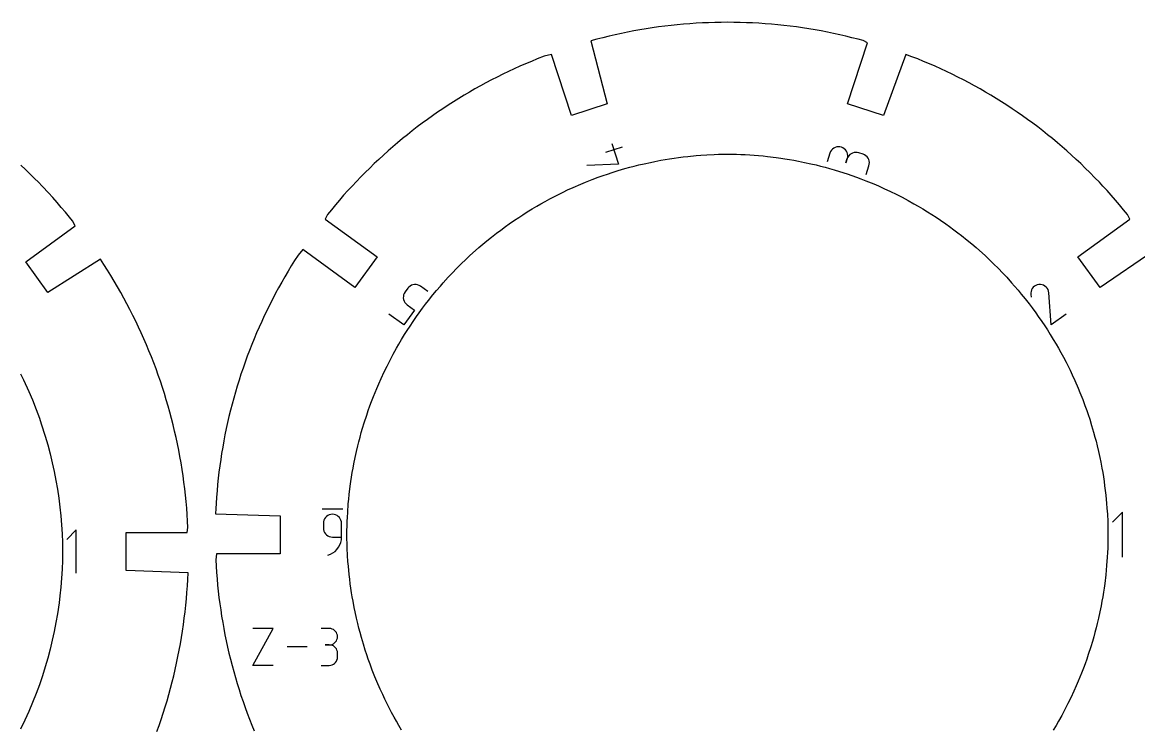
# Model space of a CAD drawing. Header units: metres. Extents: x 0 to 18, y 0 to 24.
# Drawn here: x 9.55 to 14.79, y 1.93 to 5.24 of the extents above; entities that cross this region are included whole.
import ezdxf

# ---------------------------------------------------------------- set-up
doc = ezdxf.new("R2010")
doc.units = ezdxf.units.M

msp = doc.modelspace()

# ---------------------------------------------------------------- linework, layer by layer
at = {"layer": 'annotation', "color": 1}
for p, q in [((12.320474, 4.675534), (12.352079, 4.578267)), ((12.368892, 4.659032), (12.291091, 4.633753)), ((13.344068, 4.63082), (13.330854, 4.590151)), ((13.347101, 4.637921), (13.344068, 4.63082)), ((13.351229, 4.644189), (13.347101, 4.637921)), ((13.356299, 4.649547), (13.351229, 4.644189)), ((13.362157, 4.653918), (13.356299, 4.649547)), ((13.36865, 4.657226), (13.362157, 4.653918)), ((13.375623, 4.659394), (13.36865, 4.657226)), ((13.382924, 4.660346), (13.375623, 4.659394)), ((13.390398, 4.660005), (13.382924, 4.660346)), ((13.397893, 4.658293), (13.390398, 4.660005)), ((13.404997, 4.655261), (13.397893, 4.658293)), ((13.397893, 4.658293), (13.397893, 4.658293)), ((13.411272, 4.651135), (13.404997, 4.655261)), ((13.416639, 4.646068), (13.411272, 4.651135)), ((13.42102, 4.64021), (13.416639, 4.646068)), ((13.424338, 4.633714), (13.42102, 4.64021)), ((13.426513, 4.626733), (13.424338, 4.633714)), ((13.425406, 4.604391), (13.427125, 4.611919)), ((13.428439, 4.611493), (13.425406, 4.604391)), ((13.427469, 4.619417), (13.426513, 4.626733)), ((13.427125, 4.611919), (13.427469, 4.619417)), ((13.432567, 4.61776), (13.428439, 4.611493)), ((13.437637, 4.623118), (13.432567, 4.61776)), ((13.443495, 4.62749), (13.437637, 4.623118)), ((13.449987, 4.630798), (13.443495, 4.62749)), ((13.456961, 4.632966), (13.449987, 4.630798)), ((13.464262, 4.633918), (13.456961, 4.632966)), ((13.471736, 4.633576), (13.464262, 4.633918)), ((13.479231, 4.631865), (13.471736, 4.633576)), ((13.499594, 4.625249), (13.479231, 4.631865)), ((13.479231, 4.631865), (13.479231, 4.631865)), ((13.506667, 4.622227), (13.499594, 4.625249)), ((13.512916, 4.618109), (13.506667, 4.622227)), ((13.518264, 4.613048), (13.512916, 4.618109)), ((13.522631, 4.607195), (13.518264, 4.613048)), ((12.352079, 4.578267), (12.203223, 4.572847)), ((13.425406, 4.604391), (13.418789, 4.584028)), ((13.418789, 4.584028), (13.425406, 4.604391)), ((13.425406, 4.604391), (13.425406, 4.604391)), ((13.513778, 4.530715), (13.526992, 4.571384)), ((13.525938, 4.600702), (13.522631, 4.607195)), ((13.528106, 4.593723), (13.525938, 4.600702)), ((13.526992, 4.571384), (13.528712, 4.578912)), ((13.526992, 4.571384), (13.526992, 4.571384)), ((13.529057, 4.586409), (13.528106, 4.593723)), ((13.528712, 4.578912), (13.529057, 4.586409)), ((11.362663, 3.99626), (11.350112, 3.978985)), ((11.367756, 4.002091), (11.362663, 3.99626)), ((11.373636, 4.006791), (11.367756, 4.002091)), ((11.380134, 4.010333), (11.373636, 4.006791)), ((11.387079, 4.01269), (11.380134, 4.010333)), ((11.394302, 4.013836), (11.387079, 4.01269)), ((11.401632, 4.013745), (11.394302, 4.013836)), ((11.408899, 4.01239), (11.401632, 4.013745)), ((11.415933, 4.009744), (11.408899, 4.01239)), ((11.422564, 4.005782), (11.415933, 4.009744)), ((11.457241, 3.980587), (11.422564, 4.005782)), ((11.422564, 4.005782), (11.422564, 4.005782)), ((14.28745, 3.981782), (14.286222, 3.974355)), ((14.289908, 3.988758), (14.28745, 3.981782)), ((14.293489, 3.99515), (14.289908, 3.988758)), ((14.298086, 4.000831), (14.293489, 3.99515)), ((14.303592, 4.005669), (14.298086, 4.000831)), ((14.309901, 4.009535), (14.303592, 4.005669)), ((14.316904, 4.012298), (14.309901, 4.009535)), ((14.324496, 4.013829), (14.316904, 4.012298)), ((14.33222, 4.013912), (14.324496, 4.013829)), ((14.324496, 4.013829), (14.324496, 4.013829)), ((14.339635, 4.012666), (14.33222, 4.013912)), ((14.346606, 4.010195), (14.339635, 4.012666)), ((14.352998, 4.006604), (14.346606, 4.010195)), ((14.358677, 4.002), (14.352998, 4.006604)), ((14.363509, 3.996488), (14.358677, 4.002)), ((14.367358, 3.990173), (14.363509, 3.996488)), ((14.370091, 3.983161), (14.367358, 3.990173)), ((14.371573, 3.975557), (14.370091, 3.983161)), ((11.342141, 3.958045), (11.342055, 3.950726)), ((11.342055, 3.950726), (11.343207, 3.943518)), ((11.343494, 3.965307), (11.342141, 3.958045)), ((11.343207, 3.943518), (11.345568, 3.936589)), ((11.346142, 3.972343), (11.343494, 3.965307)), ((11.345568, 3.936589), (11.349112, 3.930107)), ((11.350112, 3.978985), (11.346142, 3.972343)), ((11.349112, 3.930107), (11.353809, 3.924242)), ((11.350112, 3.978985), (11.350112, 3.978985)), ((14.286222, 3.974355), (14.286332, 3.966605)), ((14.286332, 3.966605), (14.288125, 3.954562)), ((14.371598, 3.975386), (14.371573, 3.975557)), ((14.371573, 3.975557), (14.371573, 3.975557)), ((14.371618, 3.975222), (14.371598, 3.975386)), ((14.371634, 3.975063), (14.371618, 3.975222)), ((14.371646, 3.974908), (14.371634, 3.975063)), ((14.371654, 3.974757), (14.371646, 3.974908)), ((14.371646, 3.974159), (14.371654, 3.97431)), ((14.382517, 3.824436), (14.371646, 3.974159)), ((14.371646, 3.974159), (14.371646, 3.974159)), ((14.371658, 3.974607), (14.371654, 3.974757)), ((14.371654, 3.97431), (14.371658, 3.974459)), ((14.371658, 3.974459), (14.371658, 3.974607)), ((11.394308, 3.893967), (11.343784, 3.824427)), ((11.353809, 3.924242), (11.359631, 3.919162)), ((11.359631, 3.919162), (11.394308, 3.893967)), ((11.343784, 3.824427), (11.274429, 3.874816)), ((14.451868, 3.874823), (14.382517, 3.824436)), ((11.05755, 2.959837), (10.961553, 2.959837)), ((11.001908, 2.93515), (10.994692, 2.933166)), ((11.009576, 2.935838), (11.001908, 2.93515)), ((11.017228, 2.93515), (11.009576, 2.935838)), ((11.009576, 2.935838), (11.009576, 2.935838)), ((11.024434, 2.933166), (11.017228, 2.93515)), ((14.716231, 2.945421), (14.669288, 2.898464)), ((14.716231, 2.734261), (14.716231, 2.945421)), ((10.967627, 2.900825), (10.966941, 2.893155)), ((10.966941, 2.893155), (10.966941, 2.871916)), ((10.969606, 2.908044), (10.967627, 2.900825)), ((10.972758, 2.914693), (10.969606, 2.908044)), ((10.976963, 2.920651), (10.972758, 2.914693)), ((10.9821, 2.925796), (10.976963, 2.920651)), ((10.98805, 2.930008), (10.9821, 2.925796)), ((10.994692, 2.933166), (10.98805, 2.930008)), ((11.031075, 2.930008), (11.024434, 2.933166)), ((11.037026, 2.925796), (11.031075, 2.930008)), ((11.042169, 2.920651), (11.037026, 2.925796)), ((11.04638, 2.914693), (11.042169, 2.920651)), ((11.049538, 2.908044), (11.04638, 2.914693)), ((11.051522, 2.900825), (11.049538, 2.908044)), ((11.05221, 2.893155), (11.051522, 2.900825)), ((11.05221, 2.829342), (11.05221, 2.893155)), ((11.05221, 2.893155), (11.05221, 2.893155)), ((9.807365, 2.86232), (9.762492, 2.817435)), ((9.807365, 2.660475), (9.807365, 2.86232)), ((10.966941, 2.871916), (10.966941, 2.871916)), ((10.966941, 2.871916), (10.967627, 2.86425)), ((10.967627, 2.86425), (10.969606, 2.85704)), ((10.969606, 2.85704), (10.972758, 2.850406)), ((10.972758, 2.850406), (10.976963, 2.844465)), ((10.976963, 2.844465), (10.9821, 2.839338)), ((10.9821, 2.839338), (10.98805, 2.835143)), ((10.98805, 2.835143), (10.994692, 2.832)), ((10.994692, 2.832), (11.001908, 2.830026)), ((11.001908, 2.830026), (11.009576, 2.829342)), ((11.009576, 2.829342), (11.05221, 2.829342)), ((11.051266, 2.816364), (11.05221, 2.829342)), ((11.030527, 2.771088), (11.038026, 2.781103)), ((11.038026, 2.781103), (11.044059, 2.79209)), ((11.044059, 2.79209), (11.048511, 2.803896)), ((11.048511, 2.803896), (11.051266, 2.816364)), ((10.988168, 2.743844), (11.000382, 2.748423)), ((10.988168, 2.743844), (10.988168, 2.743844)), ((11.000382, 2.748423), (11.011589, 2.754593)), ((11.011589, 2.754593), (11.021676, 2.7622)), ((11.021676, 2.7622), (11.030527, 2.771088)), ((10.635714, 2.227334), (10.731835, 2.400446)), ((10.731835, 2.400446), (10.635714, 2.400446)), ((10.994766, 2.400246), (10.956324, 2.400246)), ((11.00168, 2.399625), (10.994766, 2.400246)), ((11.008185, 2.397837), (11.00168, 2.399625)), ((11.014175, 2.39499), (11.008185, 2.397837)), ((11.01954, 2.391196), (11.014175, 2.39499)), ((11.024172, 2.386564), (11.01954, 2.391196)), ((11.027963, 2.381205), (11.024172, 2.386564)), ((11.030804, 2.375227), (11.027963, 2.381205)), ((11.032589, 2.368742), (11.030804, 2.375227)), ((11.033208, 2.361858), (11.032589, 2.368742)), ((11.032589, 2.354942), (11.033208, 2.361858)), ((11.033208, 2.361858), (11.033208, 2.361858)), ((10.891423, 2.31389), (10.796768, 2.31389)), ((10.994766, 2.323362), (10.975518, 2.323362)), ((10.975518, 2.323362), (10.994766, 2.323362)), ((10.994766, 2.323362), (11.00168, 2.323983)), ((11.00168, 2.322742), (10.994766, 2.323362)), ((10.994766, 2.323362), (10.994766, 2.323362)), ((11.00168, 2.323983), (11.008185, 2.325772)), ((11.008185, 2.320953), (11.00168, 2.322742)), ((11.008185, 2.325772), (11.014175, 2.328621)), ((11.014175, 2.318107), (11.008185, 2.320953)), ((11.014175, 2.328621), (11.01954, 2.332421)), ((11.01954, 2.314313), (11.014175, 2.318107)), ((11.01954, 2.332421), (11.024172, 2.337062)), ((11.024172, 2.309681), (11.01954, 2.314313)), ((11.024172, 2.337062), (11.027963, 2.342435)), ((11.027963, 2.304321), (11.024172, 2.309681)), ((11.027963, 2.342435), (11.030804, 2.348432)), ((11.030804, 2.348432), (11.032589, 2.354942)), ((11.030804, 2.298344), (11.027963, 2.304321)), ((11.032589, 2.291858), (11.030804, 2.298344)), ((11.030804, 2.252353), (11.032589, 2.25884)), ((11.033208, 2.284975), (11.032589, 2.291858)), ((11.032589, 2.25884), (11.033208, 2.265727)), ((11.033208, 2.265727), (11.033208, 2.284975)), ((11.033208, 2.284975), (11.033208, 2.284975)), ((10.731835, 2.227334), (10.635714, 2.227334)), ((10.956324, 2.227339), (10.994766, 2.227339)), ((10.994766, 2.227339), (11.00168, 2.227959)), ((10.994766, 2.227339), (10.994766, 2.227339)), ((11.00168, 2.227959), (11.008185, 2.229747)), ((11.008185, 2.229747), (11.014175, 2.232592)), ((11.014175, 2.232592), (11.01954, 2.236385)), ((11.01954, 2.236385), (11.024172, 2.241016)), ((11.024172, 2.241016), (11.027963, 2.246375)), ((11.027963, 2.246375), (11.030804, 2.252353))]:
    msp.add_line(p, q, dxfattribs=at)
at = {"layer": 'boundary', "color": 5}
for p, q in [((12.715726, 5.239412), (12.686279, 5.237425)), ((12.745177, 5.241052), (12.715726, 5.239412)), ((12.774654, 5.242313), (12.745177, 5.241052)), ((12.804136, 5.24322), (12.774654, 5.242313)), ((12.833646, 5.243761), (12.804136, 5.24322)), ((12.863145, 5.243942), (12.833646, 5.243761)), ((12.892641, 5.243761), (12.863145, 5.243942)), ((12.92214, 5.24322), (12.892641, 5.243761)), ((12.951633, 5.242313), (12.92214, 5.24322)), ((12.981101, 5.241052), (12.951633, 5.242313)), ((13.010566, 5.239412), (12.981101, 5.241052)), ((13.039996, 5.237425), (13.010566, 5.239412)), ((12.365228, 5.191808), (12.336405, 5.185522)), ((12.394119, 5.197749), (12.365228, 5.191808)), ((12.423092, 5.203329), (12.394119, 5.197749)), ((12.452129, 5.208549), (12.423092, 5.203329)), ((12.481229, 5.213411), (12.452129, 5.208549)), ((12.510383, 5.217922), (12.481229, 5.213411)), ((12.539599, 5.222076), (12.510383, 5.217922)), ((12.56885, 5.22587), (12.539599, 5.222076)), ((12.598151, 5.229301), (12.56885, 5.22587)), ((12.627499, 5.232368), (12.598151, 5.229301)), ((12.656881, 5.235079), (12.627499, 5.232368)), ((12.686279, 5.237425), (12.656881, 5.235079)), ((13.06941, 5.235079), (13.039996, 5.237425)), ((13.098792, 5.232368), (13.06941, 5.235079)), ((13.128127, 5.229301), (13.098792, 5.232368)), ((13.157425, 5.22587), (13.128127, 5.229301)), ((13.186692, 5.222076), (13.157425, 5.22587)), ((13.215893, 5.217922), (13.186692, 5.222076)), ((13.245061, 5.213411), (13.215893, 5.217922)), ((13.274149, 5.208549), (13.245061, 5.213411)), ((13.303185, 5.203329), (13.274149, 5.208549)), ((13.332156, 5.197749), (13.303185, 5.203329)), ((13.361063, 5.191808), (13.332156, 5.197749)), ((13.389889, 5.185522), (13.361063, 5.191808)), ((12.250425, 5.164548), (12.221932, 5.15686)), ((12.221932, 5.15686), (12.299337, 4.86227)), ((12.278986, 5.171899), (12.250425, 5.164548)), ((12.307662, 5.178888), (12.278986, 5.171899)), ((12.336405, 5.185522), (12.307662, 5.178888)), ((13.41863, 5.178888), (13.389889, 5.185522)), ((13.447289, 5.171899), (13.41863, 5.178888)), ((13.426956, 4.862267), (13.519822, 5.148079)), ((13.475867, 5.164548), (13.447289, 5.171899)), ((13.49911, 5.158276), (13.475867, 5.164548)), ((13.519822, 5.148079), (13.49911, 5.158276)), ((12.003021, 5.084781), (11.970458, 5.072065)), ((12.037652, 5.093253), (12.003021, 5.084781)), ((12.130525, 4.80742), (12.037652, 5.093253)), ((13.70063, 5.093356), (13.595768, 4.807416)), ((13.728371, 5.082848), (13.70063, 5.093356)), ((13.755831, 5.072065), (13.728371, 5.082848)), ((11.888897, 5.037695), (11.862009, 5.025579)), ((11.915946, 5.049482), (11.888897, 5.037695)), ((11.94313, 5.060937), (11.915946, 5.049482)), ((11.970458, 5.072065), (11.94313, 5.060937)), ((13.783151, 5.060937), (13.755831, 5.072065)), ((13.810346, 5.049482), (13.783151, 5.060937)), ((13.837381, 5.037695), (13.810346, 5.049482)), ((13.864284, 5.025579), (13.837381, 5.037695)), ((11.782233, 4.987237), (11.755956, 4.973808)), ((11.808661, 5.000349), (11.782233, 4.987237)), ((11.835255, 5.013121), (11.808661, 5.000349)), ((11.862009, 5.025579), (11.835255, 5.013121)), ((13.891023, 5.013121), (13.864284, 5.025579)), ((13.917615, 5.000349), (13.891023, 5.013121)), ((13.944058, 4.987237), (13.917615, 5.000349)), ((13.970324, 4.973808), (13.944058, 4.987237)), ((11.678164, 4.93162), (11.652593, 4.916916)), ((11.70392, 4.946002), (11.678164, 4.93162)), ((11.729853, 4.96007), (11.70392, 4.946002)), ((11.755956, 4.973808), (11.729853, 4.96007)), ((13.996434, 4.96007), (13.970324, 4.973808)), ((14.022358, 4.946002), (13.996434, 4.96007)), ((14.048124, 4.93162), (14.022358, 4.946002)), ((14.073701, 4.916916), (14.048124, 4.93162)), ((11.601971, 4.886583), (11.576952, 4.870954)), ((11.627182, 4.901912), (11.601971, 4.886583)), ((11.652593, 4.916916), (11.627182, 4.901912)), ((14.099096, 4.901912), (14.073701, 4.916916)), ((14.124308, 4.886583), (14.099096, 4.901912)), ((14.149336, 4.870954), (14.124308, 4.886583)), ((11.50307, 4.822237), (11.478845, 4.805398)), ((11.527496, 4.83878), (11.50307, 4.822237)), ((11.552121, 4.855017), (11.527496, 4.83878)), ((11.576952, 4.870954), (11.552121, 4.855017)), ((12.299337, 4.86227), (12.130525, 4.80742)), ((13.595768, 4.807416), (13.426956, 4.862267)), ((14.174157, 4.855017), (14.149336, 4.870954)), ((14.198794, 4.83878), (14.174157, 4.855017)), ((14.223219, 4.822237), (14.198794, 4.83878)), ((14.247447, 4.805398), (14.223219, 4.822237)), ((11.431014, 4.770828), (11.407424, 4.753113)), ((11.454828, 4.788258), (11.431014, 4.770828)), ((11.478845, 4.805398), (11.454828, 4.788258)), ((14.271461, 4.788258), (14.247447, 4.805398)), ((14.295263, 4.770828), (14.271461, 4.788258)), ((14.318851, 4.753113), (14.295263, 4.770828)), ((11.360922, 4.716806), (11.337993, 4.698241)), ((11.384067, 4.735108), (11.360922, 4.716806)), ((11.407424, 4.753113), (11.384067, 4.735108)), ((14.342224, 4.735108), (14.318851, 4.753113)), ((14.36537, 4.716806), (14.342224, 4.735108)), ((14.388285, 4.698241), (14.36537, 4.716806)), ((11.315307, 4.679381), (11.292851, 4.660241)), ((11.337993, 4.698241), (11.315307, 4.679381)), ((14.410983, 4.679381), (14.388285, 4.698241)), ((14.43344, 4.660241), (14.410983, 4.679381)), ((11.248648, 4.621159), (11.226913, 4.601216)), ((11.270625, 4.640841), (11.248648, 4.621159)), ((11.292851, 4.660241), (11.270625, 4.640841)), ((14.455664, 4.640841), (14.43344, 4.660241)), ((14.477644, 4.621159), (14.455664, 4.640841)), ((14.499377, 4.601216), (14.477644, 4.621159)), ((9.569951, 4.552987), (9.547827, 4.573942)), ((11.184169, 4.560525), (11.163178, 4.539793)), ((11.205412, 4.581007), (11.184169, 4.560525)), ((11.226913, 4.601216), (11.205412, 4.581007)), ((14.520866, 4.581007), (14.499377, 4.601216)), ((14.542104, 4.560525), (14.520866, 4.581007)), ((14.563099, 4.539793), (14.542104, 4.560525)), ((9.591799, 4.531762), (9.569951, 4.552987)), ((9.6134, 4.510272), (9.591799, 4.531762)), ((9.628343, 4.495146), (9.6134, 4.510272)), ((11.142445, 4.518812), (11.121909, 4.497492)), ((11.163178, 4.539793), (11.142445, 4.518812)), ((14.587608, 4.514893), (14.563099, 4.539793)), ((14.608082, 4.493556), (14.587608, 4.514893)), ((9.649535, 4.473153), (9.628343, 4.495146)), ((9.676579, 4.444228), (9.649535, 4.473153)), ((11.081826, 4.454338), (11.062147, 4.432357)), ((11.10177, 4.476071), (11.081826, 4.454338)), ((11.121909, 4.497492), (11.10177, 4.476071)), ((14.624522, 4.476071), (14.608082, 4.493556)), ((14.644464, 4.454338), (14.624522, 4.476071)), ((14.664147, 4.432357), (14.644464, 4.454338)), ((9.697092, 4.421713), (9.676579, 4.444228)), ((9.717324, 4.398943), (9.697092, 4.421713)), ((11.042728, 4.410134), (11.023604, 4.387679)), ((11.062147, 4.432357), (11.042728, 4.410134)), ((14.683547, 4.410134), (14.664147, 4.432357)), ((14.702686, 4.387679), (14.683547, 4.410134)), ((9.737281, 4.375914), (9.717324, 4.398943)), ((9.756953, 4.352651), (9.737281, 4.375914)), ((9.776329, 4.329147), (9.756953, 4.352651)), ((11.004745, 4.364979), (10.986162, 4.342064)), ((11.023604, 4.387679), (11.004745, 4.364979)), ((14.721547, 4.364979), (14.702686, 4.387679)), ((14.740113, 4.342064), (14.721547, 4.364979)), ((9.789714, 4.312636), (9.776329, 4.329147)), ((9.803014, 4.288955), (9.789714, 4.312636)), ((10.986162, 4.342064), (10.975141, 4.321259)), ((10.975141, 4.321259), (11.218736, 4.144276)), ((14.507554, 4.144274), (14.751145, 4.321253)), ((14.751145, 4.321253), (14.740113, 4.342064)), ((9.570392, 4.119945), (9.803014, 4.288955)), ((10.847969, 4.150851), (10.832031, 4.12603)), ((10.87079, 4.177672), (10.847969, 4.150851)), ((11.114404, 4.000676), (10.87079, 4.177672)), ((11.218736, 4.144276), (11.114404, 4.000676)), ((14.611886, 4.000673), (14.507554, 4.144274)), ((14.864147, 4.172363), (14.611886, 4.000673)), ((9.674724, 3.976345), (9.570392, 4.119945)), ((9.920738, 4.13294), (9.674724, 3.976345)), ((9.937402, 4.107439), (9.920738, 4.13294)), ((9.953766, 4.081747), (9.937402, 4.107439)), ((10.816402, 4.101001), (10.801071, 4.075788)), ((10.832031, 4.12603), (10.816402, 4.101001)), ((9.969814, 4.055842), (9.953766, 4.081747)), ((9.985539, 4.029754), (9.969814, 4.055842)), ((10.786069, 4.050393), (10.771362, 4.024818)), ((10.801071, 4.075788), (10.786069, 4.050393)), ((10.000941, 4.003471), (9.985539, 4.029754)), ((10.016021, 3.976995), (10.000941, 4.003471)), ((10.756983, 3.999052), (10.742915, 3.973129)), ((10.771362, 4.024818), (10.756983, 3.999052)), ((10.030771, 3.950351), (10.016021, 3.976995)), ((10.045201, 3.923517), (10.030771, 3.950351)), ((10.729162, 3.947018), (10.715735, 3.920752)), ((10.742915, 3.973129), (10.729162, 3.947018)), ((10.059295, 3.896504), (10.045201, 3.923517)), ((10.073058, 3.869324), (10.059295, 3.896504)), ((10.702636, 3.894324), (10.689865, 3.867718)), ((10.715735, 3.920752), (10.702636, 3.894324)), ((10.086493, 3.84198), (10.073058, 3.869324)), ((10.099587, 3.814476), (10.086493, 3.84198)), ((10.677408, 3.840976), (10.665293, 3.814075)), ((10.689865, 3.867718), (10.677408, 3.840976)), ((10.112337, 3.786807), (10.099587, 3.814476)), ((10.124751, 3.758981), (10.112337, 3.786807)), ((10.653492, 3.787039), (10.642035, 3.759844)), ((10.665293, 3.814075), (10.653492, 3.787039)), ((10.136824, 3.731018), (10.124751, 3.758981)), ((10.148552, 3.702895), (10.136824, 3.731018)), ((10.63092, 3.732524), (10.620135, 3.705065)), ((10.642035, 3.759844), (10.63092, 3.732524)), ((10.159924, 3.674643), (10.148552, 3.702895)), ((10.170959, 3.646241), (10.159924, 3.674643)), ((10.609682, 3.677472), (10.599569, 3.64975)), ((10.620135, 3.705065), (10.609682, 3.677472)), ((10.181648, 3.617714), (10.170959, 3.646241)), ((10.191983, 3.589055), (10.181648, 3.617714)), ((10.589802, 3.621911), (10.580378, 3.593957)), ((10.599569, 3.64975), (10.589802, 3.621911)), ((10.201957, 3.560266), (10.191983, 3.589055)), ((10.571303, 3.565887), (10.562554, 3.537718)), ((10.580378, 3.593957), (10.571303, 3.565887)), ((10.211578, 3.531361), (10.201957, 3.560266)), ((10.220858, 3.502349), (10.211578, 3.531361)), ((10.562554, 3.537718), (10.554166, 3.509422)), ((10.229773, 3.473219), (10.220858, 3.502349)), ((10.238328, 3.443975), (10.229773, 3.473219)), ((10.546122, 3.481041), (10.538426, 3.452559)), ((10.554166, 3.509422), (10.546122, 3.481041)), ((10.246526, 3.414632), (10.238328, 3.443975)), ((10.254361, 3.385195), (10.246526, 3.414632)), ((10.531086, 3.423983), (10.524094, 3.395323)), ((10.538426, 3.452559), (10.531086, 3.423983)), ((10.261831, 3.355662), (10.254361, 3.385195)), ((10.268944, 3.326033), (10.261831, 3.355662)), ((10.517449, 3.366581), (10.511159, 3.337759)), ((10.524094, 3.395323), (10.517449, 3.366581)), ((10.275693, 3.29633), (10.268944, 3.326033)), ((10.505233, 3.308852), (10.499653, 3.279881)), ((10.511159, 3.337759), (10.505233, 3.308852)), ((10.282068, 3.266538), (10.275693, 3.29633)), ((10.288089, 3.23667), (10.282068, 3.266538)), ((10.494434, 3.250843), (10.489574, 3.221753)), ((10.499653, 3.279881), (10.494434, 3.250843)), ((10.293738, 3.206742), (10.288089, 3.23667)), ((10.299015, 3.176741), (10.293738, 3.206742)), ((10.489574, 3.221753), (10.48506, 3.192589)), ((10.303927, 3.14667), (10.299015, 3.176741)), ((10.30847, 3.116543), (10.303927, 3.14667)), ((10.480909, 3.163386), (10.477118, 3.134121)), ((10.48506, 3.192589), (10.480909, 3.163386)), ((10.312643, 3.086363), (10.30847, 3.116543)), ((10.473686, 3.104821), (10.470615, 3.075486)), ((10.477118, 3.134121), (10.473686, 3.104821)), ((10.316455, 3.056138), (10.312643, 3.086363)), ((10.319884, 3.025864), (10.316455, 3.056138)), ((10.467907, 3.046104), (10.46556, 3.016689)), ((10.470615, 3.075486), (10.467907, 3.046104)), ((10.322942, 2.995556), (10.319884, 3.025864)), ((10.325632, 2.965216), (10.322942, 2.995556)), ((10.463557, 2.987259), (10.462245, 2.963399)), ((10.46556, 3.016689), (10.463557, 2.987259)), ((10.327947, 2.934834), (10.325632, 2.965216)), ((10.329888, 2.904488), (10.327947, 2.934834)), ((10.462245, 2.963399), (10.461083, 2.937966)), ((10.461083, 2.937966), (10.764559, 2.928591)), ((10.331451, 2.874131), (10.329888, 2.904488)), ((10.764559, 2.928591), (10.764559, 2.751091)), ((10.042254, 2.672648), (10.042254, 2.850148)), ((10.042254, 2.850148), (10.328203, 2.850148)), ((10.328203, 2.850148), (10.331451, 2.874131)), ((10.464959, 2.751091), (10.461934, 2.721872)), ((10.764559, 2.751091), (10.464959, 2.751091)), ((10.331971, 2.660819), (10.042254, 2.672648)), ((10.461934, 2.721872), (10.463557, 2.69242)), ((10.463557, 2.69242), (10.46556, 2.662973)), ((10.328759, 2.599979), (10.330545, 2.630385)), ((10.330545, 2.630385), (10.331971, 2.660819)), ((10.46556, 2.662973), (10.467907, 2.633576)), ((10.467907, 2.633576), (10.470615, 2.604193)), ((10.324052, 2.53923), (10.326595, 2.569593)), ((10.326595, 2.569593), (10.328759, 2.599979)), ((10.470615, 2.604193), (10.473686, 2.574845)), ((10.473686, 2.574845), (10.477118, 2.545545)), ((10.321138, 2.50891), (10.324052, 2.53923)), ((10.477118, 2.545545), (10.480909, 2.516292)), ((10.480909, 2.516292), (10.48506, 2.487077)), ((10.314197, 2.448376), (10.317854, 2.47861)), ((10.317854, 2.47861), (10.321138, 2.50891)), ((10.48506, 2.487077), (10.489574, 2.457922)), ((10.30577, 2.388031), (10.310166, 2.418178)), ((10.310166, 2.418178), (10.314197, 2.448376)), ((10.489574, 2.457922), (10.494434, 2.428823)), ((10.494434, 2.428823), (10.499653, 2.399785)), ((10.295865, 2.327908), (10.300999, 2.35794)), ((10.300999, 2.35794), (10.30577, 2.388031)), ((10.499653, 2.399785), (10.505233, 2.370814)), ((10.505233, 2.370814), (10.511159, 2.341921)), ((10.29037, 2.297942), (10.295865, 2.327908)), ((10.511159, 2.341921), (10.517449, 2.313097)), ((10.517449, 2.313097), (10.524094, 2.284356)), ((10.278254, 2.238235), (10.284498, 2.268048)), ((10.284498, 2.268048), (10.29037, 2.297942)), ((10.524094, 2.284356), (10.531086, 2.255681)), ((10.531086, 2.255681), (10.538426, 2.227119)), ((10.26469, 2.178832), (10.271655, 2.208493)), ((10.271655, 2.208493), (10.278254, 2.238235)), ((10.538426, 2.227119), (10.546122, 2.198639)), ((10.249665, 2.11979), (10.257358, 2.149265)), ((10.257358, 2.149265), (10.26469, 2.178832)), ((10.546122, 2.198639), (10.554166, 2.170242)), ((10.554166, 2.170242), (10.562554, 2.141958)), ((10.241612, 2.090409), (10.249665, 2.11979)), ((10.562554, 2.141958), (10.571303, 2.113779)), ((10.571303, 2.113779), (10.580378, 2.085709)), ((10.224428, 2.03195), (10.233202, 2.061131)), ((10.233202, 2.061131), (10.241612, 2.090409)), ((10.580378, 2.085709), (10.589802, 2.057754)), ((10.589802, 2.057754), (10.599569, 2.029915)), ((10.205803, 1.973941), (10.215296, 2.002891)), ((10.215296, 2.002891), (10.224428, 2.03195)), ((10.599569, 2.029915), (10.609682, 2.002208)), ((10.609682, 2.002208), (10.620135, 1.974613)), ((10.185776, 1.916396), (10.195963, 1.945111)), ((10.195963, 1.945111), (10.205803, 1.973941)), ((10.620135, 1.974613), (10.63092, 1.947152)), ((10.63092, 1.947152), (10.642035, 1.919822))]:
    msp.add_line(p, q, dxfattribs=at)
at = {"layer": 'hole', "color": 5}
for p, q in [((12.613133, 4.607047), (12.63298, 4.609679)), ((12.63298, 4.609679), (12.654803, 4.612575)), ((12.654803, 4.612575), (12.676626, 4.614957)), ((12.676626, 4.614957), (12.716321, 4.61881)), ((12.716321, 4.61881), (12.738143, 4.620666)), ((12.738143, 4.620666), (12.766513, 4.622419)), ((12.766513, 4.622419), (12.800587, 4.624029)), ((12.800587, 4.624029), (12.821484, 4.624823)), ((12.821484, 4.624823), (12.844107, 4.625174)), ((12.844107, 4.625174), (12.882201, 4.625174)), ((12.882201, 4.625174), (12.904824, 4.624824)), ((12.904824, 4.624824), (12.925584, 4.624034)), ((12.925584, 4.624034), (12.946494, 4.623239)), ((12.946494, 4.623239), (12.968367, 4.621885)), ((12.968367, 4.621885), (13.008012, 4.618977)), ((13.008012, 4.618977), (13.029835, 4.617121)), ((13.029835, 4.617121), (13.051658, 4.614738)), ((13.051658, 4.614738), (13.091353, 4.609939)), ((13.091353, 4.609939), (13.113175, 4.607043)), ((12.350099, 4.548333), (12.381587, 4.557526)), ((12.381587, 4.557526), (12.404782, 4.564057)), ((12.404782, 4.564057), (12.424629, 4.569146)), ((12.424629, 4.569146), (12.446452, 4.574744)), ((12.446452, 4.574744), (12.471792, 4.580612)), ((12.471792, 4.580612), (12.501252, 4.587113)), ((12.501252, 4.587113), (12.521919, 4.591379)), ((12.521919, 4.591379), (12.55106, 4.596831)), ((12.55106, 4.596831), (12.571463, 4.600516)), ((12.571463, 4.600516), (12.59131, 4.603626)), ((12.59131, 4.603626), (12.613133, 4.607047)), ((13.113175, 4.607043), (13.133023, 4.603932)), ((13.133023, 4.603932), (13.154846, 4.600512)), ((13.154846, 4.600512), (13.175241, 4.596828)), ((13.175241, 4.596828), (13.196516, 4.592986)), ((13.196516, 4.592986), (13.225048, 4.58711)), ((13.225048, 4.58711), (13.25451, 4.580608)), ((13.25451, 4.580608), (13.279856, 4.574738)), ((13.279856, 4.574738), (13.299704, 4.569649)), ((13.299704, 4.569649), (13.321527, 4.564052)), ((13.321527, 4.564052), (13.342551, 4.55813)), ((13.342551, 4.55813), (13.363197, 4.552318)), ((12.196431, 4.493955), (12.228675, 4.506663)), ((12.228675, 4.506663), (12.256416, 4.516961)), ((12.256416, 4.516961), (12.279771, 4.525426)), ((12.279771, 4.525426), (12.299619, 4.532094)), ((12.299619, 4.532094), (12.321441, 4.539429)), ((12.321441, 4.539429), (12.350099, 4.548333)), ((13.363197, 4.552318), (13.389036, 4.544341)), ((13.389036, 4.544341), (13.424715, 4.532753)), ((13.424715, 4.532753), (13.446537, 4.525419)), ((13.446537, 4.525419), (13.468083, 4.517607)), ((13.468083, 4.517607), (13.488207, 4.510313)), ((13.488207, 4.510313), (13.511783, 4.501079)), ((12.091351, 4.447103), (12.11309, 4.457615)), ((12.11309, 4.457615), (12.138697, 4.46921)), ((12.138697, 4.46921), (12.174608, 4.484765)), ((12.174608, 4.484765), (12.196431, 4.493955)), ((13.511783, 4.501079), (13.549725, 4.48559)), ((13.549725, 4.48559), (13.571548, 4.476399)), ((13.571548, 4.476399), (13.596998, 4.464993)), ((13.596998, 4.464993), (13.627617, 4.45065)), ((11.988079, 4.393153), (12.008098, 4.404139)), ((12.008098, 4.404139), (12.02975, 4.416042)), ((12.02975, 4.416042), (12.053916, 4.428533)), ((12.053916, 4.428533), (12.091351, 4.447103)), ((13.627617, 4.45065), (13.654888, 4.437472)), ((13.654888, 4.437472), (13.682556, 4.423323)), ((13.682556, 4.423323), (13.711061, 4.408066)), ((13.711061, 4.408066), (13.738229, 4.39314)), ((11.902415, 4.341488), (11.9229, 4.35425)), ((11.9229, 4.35425), (11.946409, 4.368811)), ((11.946409, 4.368811), (11.968185, 4.381652)), ((11.968185, 4.381652), (11.988079, 4.393153)), ((13.738229, 4.39314), (13.7581, 4.381652)), ((13.7581, 4.381652), (13.779899, 4.368797)), ((13.779899, 4.368797), (13.802417, 4.354848)), ((13.802417, 4.354848), (13.821569, 4.342979)), ((11.821399, 4.286233), (11.838398, 4.298312)), ((11.838398, 4.298312), (11.863069, 4.315433)), ((11.863069, 4.315433), (11.883573, 4.329035)), ((11.883573, 4.329035), (11.902415, 4.341488)), ((13.821569, 4.342979), (13.842213, 4.329365)), ((13.842213, 4.329365), (13.863239, 4.315417)), ((13.863239, 4.315417), (13.887887, 4.298312)), ((13.887887, 4.298312), (13.90491, 4.286216)), ((11.756315, 4.23675), (11.779728, 4.255292)), ((11.779728, 4.255292), (11.798998, 4.269627)), ((11.798998, 4.269627), (11.821399, 4.286233)), ((13.90491, 4.286216), (13.925587, 4.270889)), ((13.925587, 4.270889), (13.944784, 4.256642)), ((13.944784, 4.256642), (13.961661, 4.243327)), ((13.961661, 4.243327), (13.98825, 4.222257)), ((11.696388, 4.187205), (11.715134, 4.203079)), ((11.715134, 4.203079), (11.733621, 4.218624)), ((11.733621, 4.218624), (11.756315, 4.23675)), ((13.98825, 4.222257), (14.009398, 4.204563)), ((14.009398, 4.204563), (14.02992, 4.187185)), ((11.635206, 4.131631), (11.654718, 4.149919)), ((11.654718, 4.149919), (11.680561, 4.173301)), ((11.680561, 4.173301), (11.696388, 4.187205)), ((14.02992, 4.187185), (14.045724, 4.173301)), ((14.045724, 4.173301), (14.071591, 4.149897)), ((14.071591, 4.149897), (14.091078, 4.131631)), ((11.571377, 4.067803), (11.592809, 4.089961)), ((11.592809, 4.089961), (11.613047, 4.110199)), ((11.613047, 4.110199), (11.635206, 4.131631)), ((14.091078, 4.131631), (14.113261, 4.110176)), ((14.113261, 4.110176), (14.133476, 4.089961)), ((14.133476, 4.089961), (14.154931, 4.067779)), ((11.529707, 4.02245), (11.553088, 4.048291)), ((11.553088, 4.048291), (11.571377, 4.067803)), ((14.154931, 4.067779), (14.173198, 4.048291)), ((14.173198, 4.048291), (14.196601, 4.022425)), ((11.480728, 3.96495), (11.498429, 3.986106)), ((11.498429, 3.986106), (11.515801, 4.00662)), ((11.515801, 4.00662), (11.529707, 4.02245)), ((14.196601, 4.022425), (14.210486, 4.00662)), ((14.210486, 4.00662), (14.226368, 3.987864)), ((14.226368, 3.987864), (14.241915, 3.969376)), ((11.446367, 3.921515), (11.459549, 3.938224)), ((11.459549, 3.938224), (11.480728, 3.96495)), ((14.241915, 3.969376), (14.260045, 3.946677)), ((14.260045, 3.946677), (14.278575, 3.92328)), ((11.404696, 3.864621), (11.416769, 3.88161)), ((11.416769, 3.88161), (11.432107, 3.902302)), ((11.432107, 3.902302), (11.446367, 3.921515)), ((14.278575, 3.92328), (14.292914, 3.904007)), ((14.292914, 3.904007), (14.309517, 3.88161)), ((14.309517, 3.88161), (14.321612, 3.864589)), ((11.373624, 3.818921), (11.387567, 3.839939)), ((11.387567, 3.839939), (11.404696, 3.864621)), ((14.321612, 3.864589), (14.338718, 3.839939)), ((14.338718, 3.839939), (14.352327, 3.819426)), ((11.334186, 3.756599), (11.348134, 3.779114)), ((11.348134, 3.779114), (11.360004, 3.798269)), ((11.360004, 3.798269), (11.373624, 3.818921)), ((14.352327, 3.819426), (14.364782, 3.800583)), ((14.364782, 3.800583), (14.377543, 3.7801)), ((14.377543, 3.7801), (14.392099, 3.756599)), ((11.309843, 3.714929), (11.321356, 3.734844)), ((11.321356, 3.734844), (11.334186, 3.756599)), ((14.392099, 3.756599), (14.404952, 3.734804)), ((14.404952, 3.734804), (14.416443, 3.714929)), ((11.279686, 3.659307), (11.294925, 3.687777)), ((11.294925, 3.687777), (11.309843, 3.714929)), ((14.416443, 3.714929), (14.427429, 3.694911)), ((14.427429, 3.694911), (14.439332, 3.673259)), ((14.439332, 3.673259), (14.451828, 3.649086)), ((11.252339, 3.604334), (11.26551, 3.631588)), ((11.26551, 3.631588), (11.279686, 3.659307)), ((14.451828, 3.649086), (14.470395, 3.611658)), ((9.546362, 3.594847), (9.559981, 3.566611)), ((9.559981, 3.566611), (9.585123, 3.511506)), ((11.226582, 3.548248), (11.238016, 3.573759)), ((11.238016, 3.573759), (11.252339, 3.604334)), ((14.470395, 3.611658), (14.480907, 3.589918)), ((14.480907, 3.589918), (14.492506, 3.564305)), ((14.492506, 3.564305), (14.508058, 3.5284)), ((9.585123, 3.511506), (9.601649, 3.472414)), ((11.20191, 3.488505), (11.217391, 3.526425)), ((11.217391, 3.526425), (11.226582, 3.548248)), ((14.508058, 3.5284), (14.517249, 3.506578)), ((9.601649, 3.472414), (9.619134, 3.428166)), ((11.185374, 3.444785), (11.192667, 3.464908)), ((11.192667, 3.464908), (11.20191, 3.488505)), ((14.517249, 3.506578), (14.529963, 3.47432)), ((14.529963, 3.47432), (14.540258, 3.446587)), ((9.619134, 3.428166), (9.634444, 3.386496)), ((11.170227, 3.401415), (11.177562, 3.423237)), ((11.177562, 3.423237), (11.185374, 3.444785)), ((14.540258, 3.446587), (14.548722, 3.423237)), ((14.548722, 3.423237), (14.555391, 3.40339)), ((9.634444, 3.386496), (9.643325, 3.360563)), ((9.643325, 3.360563), (9.661791, 3.303155)), ((11.150664, 3.339897), (11.158649, 3.365766)), ((11.158649, 3.365766), (11.170227, 3.401415)), ((14.555391, 3.40339), (14.562726, 3.381567)), ((14.562726, 3.381567), (14.571633, 3.3529)), ((14.571633, 3.3529), (14.580825, 3.321419)), ((9.661791, 3.303155), (9.673887, 3.261485)), ((11.13893, 3.298227), (11.144853, 3.319257)), ((11.144853, 3.319257), (11.150664, 3.339897)), ((14.580825, 3.321419), (14.587356, 3.298227)), ((9.673887, 3.261485), (9.684961, 3.219823)), ((11.12238, 3.23124), (11.128243, 3.256556)), ((11.128243, 3.256556), (11.133333, 3.276404)), ((11.133333, 3.276404), (11.13893, 3.298227)), ((14.587356, 3.298227), (14.592445, 3.278379)), ((14.592445, 3.278379), (14.598043, 3.256556)), ((14.598043, 3.256556), (14.603912, 3.231216)), ((9.684961, 3.219823), (9.695013, 3.17816)), ((11.109994, 3.173216), (11.11588, 3.201792)), ((11.11588, 3.201792), (11.12238, 3.23124)), ((14.603912, 3.231216), (14.610413, 3.201757)), ((14.610413, 3.201757), (14.614679, 3.18109)), ((9.695013, 3.17816), (9.704088, 3.136474)), ((11.102468, 3.131546), (11.10616, 3.151985)), ((11.10616, 3.151985), (11.109994, 3.173216)), ((14.614679, 3.18109), (14.620131, 3.151949)), ((14.620131, 3.151949), (14.623817, 3.131546)), ((9.704088, 3.136474), (9.712184, 3.094804)), ((9.712184, 3.094804), (9.719313, 3.053134)), ((11.095937, 3.089875), (11.099047, 3.109723)), ((11.099047, 3.109723), (11.102468, 3.131546)), ((14.623817, 3.131546), (14.626927, 3.111698)), ((14.626927, 3.111698), (14.630348, 3.089875)), ((9.719313, 3.053134), (9.725479, 3.011472)), ((11.088241, 3.028358), (11.093041, 3.068053)), ((11.093041, 3.068053), (11.095937, 3.089875)), ((14.630348, 3.089875), (14.632981, 3.070028)), ((14.632981, 3.070028), (14.635877, 3.048205)), ((14.635877, 3.048205), (14.63826, 3.026383)), ((9.725479, 3.011472), (9.730707, 2.969802)), ((11.084003, 2.984712), (11.085858, 3.006535)), ((11.085858, 3.006535), (11.088241, 3.028358)), ((14.63826, 3.026383), (14.642114, 2.986688)), ((14.642114, 2.986688), (14.643969, 2.964865)), ((9.730707, 2.969802), (9.734992, 2.928123)), ((11.079739, 2.923195), (11.081098, 2.945132)), ((11.081098, 2.945132), (11.084003, 2.984712)), ((14.643969, 2.964865), (14.645722, 2.936509)), ((14.645722, 2.936509), (14.647334, 2.902427)), ((9.734992, 2.928123), (9.738346, 2.886453)), ((9.738346, 2.886453), (9.740776, 2.844783)), ((11.077803, 2.858851), (11.078155, 2.881524)), ((11.078155, 2.881524), (11.078942, 2.902238)), ((11.078942, 2.902238), (11.079739, 2.923195)), ((14.647334, 2.902427), (14.648128, 2.881524)), ((14.648128, 2.881524), (14.64848, 2.858892)), ((9.740776, 2.844783), (9.742269, 2.803112)), ((11.077803, 2.820858), (11.077803, 2.858851)), ((14.64848, 2.858892), (14.64848, 2.820818)), ((9.742269, 2.803112), (9.742884, 2.761442)), ((11.078154, 2.798184), (11.077803, 2.820858)), ((11.07895, 2.777249), (11.078154, 2.798184)), ((11.080565, 2.743127), (11.07895, 2.777249)), ((14.647341, 2.777435), (14.646546, 2.756514)), ((14.64813, 2.798184), (14.647341, 2.777435)), ((14.64848, 2.820818), (14.64813, 2.798184)), ((9.742884, 2.761442), (9.742272, 2.719772)), ((11.082314, 2.714843), (11.080565, 2.743127)), ((14.645192, 2.734625), (14.642285, 2.694996)), ((14.646546, 2.756514), (14.645192, 2.734625)), ((9.74078, 2.678102), (9.738352, 2.636432)), ((9.742272, 2.719772), (9.74078, 2.678102)), ((11.084169, 2.693021), (11.082314, 2.714843)), ((11.088021, 2.653326), (11.084169, 2.693021)), ((14.640429, 2.673173), (14.638047, 2.651351)), ((14.642285, 2.694996), (14.640429, 2.673173)), ((9.738352, 2.636432), (9.735001, 2.594761)), ((11.090404, 2.631503), (11.088021, 2.653326)), ((11.0933, 2.60968), (11.090404, 2.631503)), ((14.638047, 2.651351), (14.633249, 2.611656)), ((9.735001, 2.594761), (9.730719, 2.553091)), ((11.095932, 2.589833), (11.0933, 2.60968)), ((11.099353, 2.56801), (11.095932, 2.589833)), ((11.102463, 2.548163), (11.099353, 2.56801)), ((14.627243, 2.569985), (14.623822, 2.548163)), ((14.630353, 2.589833), (14.627243, 2.569985)), ((14.633249, 2.611656), (14.630353, 2.589833)), ((9.726676, 2.52082), (9.719328, 2.469751)), ((9.730719, 2.553091), (9.726676, 2.52082)), ((11.106156, 2.527714), (11.102463, 2.548163)), ((11.111613, 2.498556), (11.106156, 2.527714)), ((14.620136, 2.52775), (14.616298, 2.506492)), ((14.623822, 2.548163), (14.620136, 2.52775)), ((9.719328, 2.469751), (9.712202, 2.42808)), ((11.115875, 2.477905), (11.111613, 2.498556)), ((11.122374, 2.448461), (11.115875, 2.477905)), ((14.610418, 2.477941), (14.603918, 2.448485)), ((14.616298, 2.506492), (14.610418, 2.477941)), ((9.712202, 2.42808), (9.704108, 2.38641)), ((11.128235, 2.423152), (11.122374, 2.448461)), ((11.133832, 2.401329), (11.128235, 2.423152)), ((14.598051, 2.423152), (14.592962, 2.403304)), ((14.603918, 2.448485), (14.598051, 2.423152)), ((9.704108, 2.38641), (9.69504, 2.34474)), ((11.138921, 2.381482), (11.133832, 2.401329)), ((11.145461, 2.358255), (11.138921, 2.381482)), ((11.154675, 2.326699), (11.145461, 2.358255)), ((14.581443, 2.360454), (14.575631, 2.339812)), ((14.587365, 2.381482), (14.581443, 2.360454)), ((14.592962, 2.403304), (14.587365, 2.381482)), ((9.69504, 2.34474), (9.685011, 2.303165)), ((11.163547, 2.298141), (11.154675, 2.326699)), ((14.56765, 2.313956), (14.556069, 2.278294)), ((14.575631, 2.339812), (14.56765, 2.313956)), ((9.673916, 2.261406), (9.66182, 2.219729)), ((9.685011, 2.303165), (9.673916, 2.261406)), ((11.17089, 2.276318), (11.163547, 2.298141)), ((11.17755, 2.256471), (11.17089, 2.276318)), ((11.186025, 2.233087), (11.17755, 2.256471)), ((14.548734, 2.256471), (14.540923, 2.234924)), ((14.556069, 2.278294), (14.548734, 2.256471)), ((9.66182, 2.219729), (9.648689, 2.178059)), ((11.196345, 2.205291), (11.186025, 2.233087)), ((11.20902, 2.173131), (11.196345, 2.205291)), ((14.53363, 2.214801), (14.52439, 2.191212)), ((14.540923, 2.234924), (14.53363, 2.214801)), ((9.648689, 2.178059), (9.634472, 2.13637)), ((11.218211, 2.151308), (11.20902, 2.173131)), ((11.233779, 2.115367), (11.218211, 2.151308)), ((14.508908, 2.153283), (14.499717, 2.13146)), ((14.52439, 2.191212), (14.508908, 2.153283)), ((9.634472, 2.13637), (9.619171, 2.094719)), ((11.245361, 2.08979), (11.233779, 2.115367)), ((14.488293, 2.105967), (14.473964, 2.075379)), ((14.499717, 2.13146), (14.488293, 2.105967)), ((9.602765, 2.053048), (9.585163, 2.01137)), ((9.619171, 2.094719), (9.602765, 2.053048)), ((11.255872, 2.068052), (11.245361, 2.08979)), ((11.274456, 2.030591), (11.255872, 2.068052)), ((14.460792, 2.04812), (14.446622, 2.02041)), ((14.473964, 2.075379), (14.460792, 2.04812)), ((9.585163, 2.01137), (9.566412, 1.969708)), ((11.286934, 2.00645), (11.274456, 2.030591)), ((11.298835, 1.9848), (11.286934, 2.00645)), ((14.431381, 1.991934), (14.416463, 1.96478)), ((14.446622, 2.02041), (14.431381, 1.991934)), ((9.566412, 1.969708), (9.546404, 1.928022)), ((11.309823, 1.96478), (11.298835, 1.9848)), ((11.321356, 1.944829), (11.309823, 1.96478)), ((11.334164, 1.923109), (11.321356, 1.944829)), ((14.404952, 1.944869), (14.392121, 1.923109)), ((14.416463, 1.96478), (14.404952, 1.944869))]:
    msp.add_line(p, q, dxfattribs=at)

doc.saveas('drawing.dxf')
